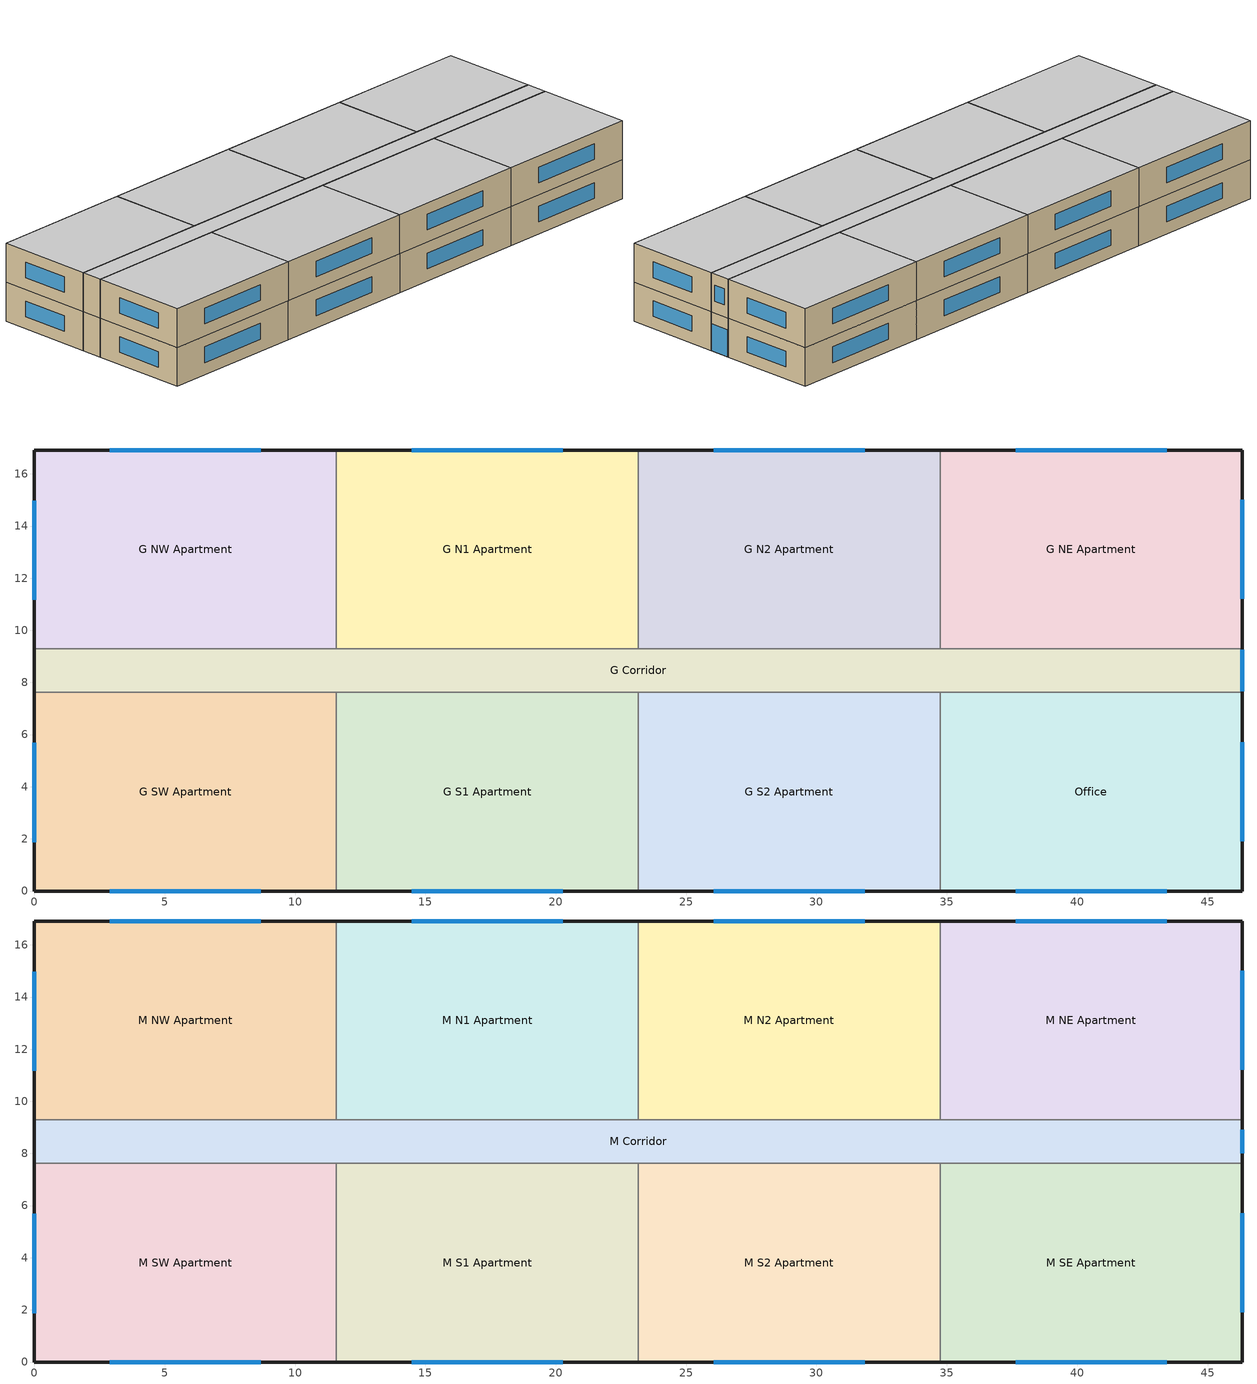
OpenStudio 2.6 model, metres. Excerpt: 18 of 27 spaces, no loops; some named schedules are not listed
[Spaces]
G S1 Apartment
 floor ground: 23.16,7.62 23.16,0 11.58,0 11.58,7.62 z0
 wall outside: 11.58,0 23.16,0 z0:3.05
 wall to G S2 Apartment: 23.16,0 23.16,7.62 z0:3.05
 wall to G Corridor: 23.16,7.62 11.58,7.62 z0:3.05
 wall to G SW Apartment: 11.58,7.62 11.58,0 z0:3.05
 window: 14.48,0 20.27,0 z0.95:2.17
 ceiling adiabatic (BTAP-Int-Wall): 23.16,0 23.16,7.62 11.58,7.62 11.58,0 z3.05
G S2 Apartment
 floor ground: 34.75,7.62 34.75,0 23.16,0 23.16,7.62 z0
 wall outside: 23.16,0 34.75,0 z0:3.05
 wall to Office: 34.75,0 34.75,7.62 z0:3.05
 wall to G Corridor: 34.75,7.62 23.16,7.62 z0:3.05
 window: 26.06,0 31.85,0 z0.95:2.17
 ceiling adiabatic (BTAP-Int-Wall): 34.75,0 34.75,7.62 23.16,7.62 23.16,0 z3.05
G NE Apartment
 floor ground: 46.33,16.92 46.33,9.3 34.75,9.3 34.75,16.92 z0
 wall outside: 46.33,9.3 46.33,16.92 34.75,16.92 z0:3.05
 wall to G Corridor: 34.75,9.3 46.33,9.3 z0:3.05
 wall to G N2 Apartment: 34.75,16.92 34.75,9.3 z0:3.05
 window: 46.33,11.2 46.33,15.01 / 43.43,16.92 37.64,16.92 z0.95:2.17
 ceiling adiabatic (BTAP-Int-Wall): 46.33,9.3 46.33,16.92 34.75,16.92 34.75,9.3 z3.05
G NW Apartment
 floor ground: 11.58,16.92 11.58,9.3 0,9.3 0,16.92 z0
 wall outside: 11.58,16.92 0,16.92 0,9.3 z0:3.05
 wall to G N1 Apartment: 11.58,9.3 11.58,16.92 z0:3.05
 wall to G Corridor: 0,9.3 11.58,9.3 z0:3.05
 window: 8.69,16.92 2.89,16.92 / 0,14.97 0,11.16 z0.95:2.17
 ceiling adiabatic (BTAP-Int-Wall): 11.58,9.3 11.58,16.92 0,16.92 0,9.3 z3.05
G N1 Apartment
 floor ground: 23.16,16.92 23.16,9.3 11.58,9.3 11.58,16.92 z0
 wall outside: 23.16,16.92 11.58,16.92 z0:3.05
 wall to G N2 Apartment: 23.16,9.3 23.16,16.92 z0:3.05
 wall to G Corridor: 11.58,9.3 23.16,9.3 z0:3.05
 window: 20.27,16.92 14.48,16.92 z0.95:2.17
 ceiling adiabatic (BTAP-Int-Wall): 23.16,9.3 23.16,16.92 11.58,16.92 11.58,9.3 z3.05
Office
 floor ground: 46.33,7.62 46.33,0 34.75,0 34.75,7.62 z0
 wall outside: 34.75,0 46.33,0 46.33,7.62 z0:3.05
 wall to G Corridor: 46.33,7.62 34.75,7.62 z0:3.05
 window: 46.33,1.9 46.33,5.71 / 37.64,0 43.43,0 z0.95:2.17
 ceiling adiabatic (BTAP-Int-Wall): 46.33,0 46.33,7.62 34.75,7.62 34.75,0 z3.05
G Corridor
 floor ground: 46.33,9.3 46.33,7.62 0,7.62 0,9.3 z0
 wall outside: 46.33,7.62 46.33,9.3 / 0,9.3 0,7.62 z0:3.05
 wall to G N2 Apartment: 34.75,9.3 23.16,9.3 z0:3.05
 wall to G SW Apartment: 0,7.62 11.58,7.62 z0:3.05
 window: 46.33,7.67 46.33,9.25 z0.03:2.13
 ceiling adiabatic (BTAP-Int-Wall): 46.33,7.62 46.33,9.3 0,9.3 0,7.62 z3.05
G SW Apartment
 floor ground: 11.58,7.62 11.58,0 0,0 0,7.62 z0
 wall outside: 0,7.62 0,0 11.58,0 z0:3.05
 window: 0,5.68 0,1.87 / 2.9,0 8.69,0 z0.95:2.17
 ceiling adiabatic (BTAP-Int-Wall): 11.58,0 11.58,7.62 0,7.62 0,0 z3.05
G N2 Apartment
 floor ground: 34.75,16.92 34.75,9.3 23.16,9.3 23.16,16.92 z0
 wall outside: 34.75,16.92 23.16,16.92 z0:3.05
 window: 31.85,16.92 26.06,16.92 z0.95:2.17
 ceiling adiabatic (BTAP-Int-Wall): 34.75,9.3 34.75,16.92 23.16,16.92 23.16,9.3 z3.05
M S2 Apartment
 floor adiabatic (BTAP-Int-Wall): 34.75,7.62 34.75,0 23.16,0 23.16,7.62 z3.05
 wall outside: 23.16,0 34.75,0 z3.05:6.1
 wall to M SE Apartment: 34.75,0 34.75,7.62 z3.05:6.1
 wall to M S1 Apartment: 23.16,7.62 23.16,0 z3.05:6.1
 wall to M Corridor: 34.75,7.62 23.16,7.62 z3.05:6.1
 window: 26.06,0 31.85,0 z4:5.22
 ceiling adiabatic (BTAP-Int-Wall): 34.75,0 34.75,7.62 23.16,7.62 23.16,0 z6.1
M SE Apartment
 floor adiabatic (BTAP-Int-Wall): 46.33,7.62 46.33,0 34.75,0 34.75,7.62 z3.05
 wall outside: 34.75,0 46.33,0 46.33,7.62 z3.05:6.1
 wall to M Corridor: 46.33,7.62 34.75,7.62 z3.05:6.1
 window: 37.64,0 43.43,0 / 46.33,1.9 46.33,5.71 z4:5.22
 ceiling adiabatic (BTAP-Int-Wall): 46.33,0 46.33,7.62 34.75,7.62 34.75,0 z6.1
M Corridor
 floor adiabatic (BTAP-Int-Wall): 46.33,9.3 46.33,7.62 0,7.62 0,9.3 z3.05
 wall outside: 0,9.3 0,7.62 / 46.33,7.62 46.33,9.3 z3.05:6.1
 wall to M SW Apartment: 0,7.62 11.58,7.62 z3.05:6.1
 wall to M N1 Apartment: 23.16,9.3 11.58,9.3 z3.05:6.1
 wall to M NE Apartment: 46.33,9.3 34.75,9.3 z3.05:6.1
 wall to M N2 Apartment: 34.75,9.3 23.16,9.3 z3.05:6.1
 wall to M S1 Apartment: 11.58,7.62 23.16,7.62 z3.05:6.1
 wall to M NW Apartment: 11.58,9.3 0,9.3 z3.05:6.1
 window: 46.33,8 46.33,8.91 z4:5.22
 ceiling adiabatic (BTAP-Int-Wall): 46.33,7.62 46.33,9.3 0,9.3 0,7.62 z6.1
M SW Apartment
 floor adiabatic (BTAP-Int-Wall): 11.58,7.62 11.58,0 0,0 0,7.62 z3.05
 wall outside: 0,7.62 0,0 11.58,0 z3.05:6.1
 wall to M S1 Apartment: 11.58,0 11.58,7.62 z3.05:6.1
 window: 0,5.68 0,1.87 / 2.9,0 8.69,0 z4:5.22
 ceiling adiabatic (BTAP-Int-Wall): 11.58,0 11.58,7.62 0,7.62 0,0 z6.1
M NE Apartment
 floor adiabatic (BTAP-Int-Wall): 46.33,16.92 46.33,9.3 34.75,9.3 34.75,16.92 z3.05
 wall outside: 46.33,9.3 46.33,16.92 34.75,16.92 z3.05:6.1
 wall to M N2 Apartment: 34.75,16.92 34.75,9.3 z3.05:6.1
 window: 46.33,11.2 46.33,15.01 / 43.43,16.92 37.64,16.92 z4:5.22
 ceiling adiabatic (BTAP-Int-Wall): 46.33,9.3 46.33,16.92 34.75,16.92 34.75,9.3 z6.1
M N2 Apartment
 floor adiabatic (BTAP-Int-Wall): 34.75,16.92 34.75,9.3 23.16,9.3 23.16,16.92 z3.05
 wall outside: 34.75,16.92 23.16,16.92 z3.05:6.1
 wall to M N1 Apartment: 23.16,16.92 23.16,9.3 z3.05:6.1
 window: 31.85,16.92 26.06,16.92 z4:5.22
 ceiling adiabatic (BTAP-Int-Wall): 34.75,9.3 34.75,16.92 23.16,16.92 23.16,9.3 z6.1
M N1 Apartment
 floor adiabatic (BTAP-Int-Wall): 23.16,16.92 23.16,9.3 11.58,9.3 11.58,16.92 z3.05
 wall outside: 23.16,16.92 11.58,16.92 z3.05:6.1
 wall to M NW Apartment: 11.58,16.92 11.58,9.3 z3.05:6.1
 window: 20.27,16.92 14.48,16.92 z4:5.22
 ceiling adiabatic (BTAP-Int-Wall): 23.16,9.3 23.16,16.92 11.58,16.92 11.58,9.3 z6.1
M S1 Apartment
 floor adiabatic (BTAP-Int-Wall): 23.16,7.62 23.16,0 11.58,0 11.58,7.62 z3.05
 wall outside: 11.58,0 23.16,0 z3.05:6.1
 window: 14.48,0 20.27,0 z4:5.22
 ceiling adiabatic (BTAP-Int-Wall): 23.16,0 23.16,7.62 11.58,7.62 11.58,0 z6.1
M NW Apartment
 floor adiabatic (BTAP-Int-Wall): 11.58,16.92 11.58,9.3 0,9.3 0,16.92 z3.05
 wall outside: 11.58,16.92 0,16.92 0,9.3 z3.05:6.1
 window: 0,14.97 0,11.16 / 8.69,16.92 2.89,16.92 z4:5.22
 ceiling adiabatic (BTAP-Int-Wall): 11.58,9.3 11.58,16.92 0,16.92 0,9.3 z6.1
[Site]
Toronto Pearson Intl AP_ON_CAN: Latitude {deg}=43.677; Longitude {deg}=-79.631; Time Zone {hr}=-5; Elevation {m}=173.4; Terrain=City
[Building]
Building 1: North Axis {deg}=0; Default Construction Set=BTAP-Mass at hdd = 3890.0; Standards Number of Stories=4; Standards Number of Above Ground Stories=4; Standards Building Type=MidriseApartment
[Site:WaterMainsTemperature]
Calculation Method=Correlation; Annual Average Outdoor Air Temperature {C}=9.05833; Maximum Difference In Monthly Average Outdoor Air Temperatures {deltaC}=28.3
[Site:GroundTemperature:BuildingSurface]
19.527, 19.502, 19.536, 19.598, 20.002, 21.64, 22.225, 22.375, 21.449, 20.121, 19.802, 19.633
[SizingPeriod:DesignDay] Barometric Pressure {Pa}=99259; Sky Clearness=0; Rain Indicator=0; Snow Indicator=0; Day of Month=21; Daylight Saving Time Indicator=0; Humidity Indicating Type=Wetbulb; Dry-Bulb Temperature Range Modifier Type=DefaultMultipliers
Name | Maximum Dry-Bulb Temperature {C} | Daily Dry-Bulb Temperature Range {deltaC} | Humidity Indicating Conditions at Maximum Dry-Bulb | Wind Speed {m/s} | Wind Direction {deg} | Month | Day Type | Solar Model Indicator | ASHRAE Taub | ASHRAE Taud
Toronto Pearson Intl AP Ann Htg 99.6% Condns DB | -18 | 0 | -18 | 5.2 | 0 | 1 | WinterDesignDay | ASHRAEClearSky
Toronto Pearson Intl AP Ann Clg .4% Condns DB=>MWB | 31.3 | 9.7 | 22.4 | 6 | 270 | 7 | SummerDesignDay | ASHRAETau | 0.425 | 2.27
[Material:NoMass] Roughness=Smooth; Thermal Absorptance=0.9; Solar Absorptance=0.7
Name | Thermal Resistance {m2-K/W} | Visible Absorptance
Typical Carpet Pad; Typical Carpet Pad 1 | 0.21648 | 0.8
Typical Insulation 1 | 5.20402 | 0.7
Typical Insulation 2 | 3.32618 | 0.7
Typical Insulation 3 | 5.46446 | 0.7
Typical Carpet Pad 2 | 1.25503 | 0.8
Typical Carpet Pad 3; Typical Carpet Pad 4 | 2.57255 | 0.8
Typical Insulation 4 | 0.454528 | 0.7
Typical Insulation 5 | 0.454545 | 0.7
[Material]
Name | Roughness | Thickness {m} | Conductivity {W/m-K} | Density {kg/m3} | Specific Heat {J/kg-K} | Thermal Absorptance | Solar Absorptance | Visible Absorptance
G05 25mm wood | MediumSmooth | 0.0254 | 0.15 | 608 | 1630 | 0.9 | 0.5 | 0.5
100mm Normalweight concrete floor 1 | MediumSmooth | 0.1016 | 2.31 | 2322 | 832
G01 13mm gypsum board 1 | Smooth | 0.0127 | 0.16 | 800 | 1090 | 0.9 | 0.7 | 0.5
4 in. Normalweight Concrete Floor 1 | MediumRough | 0.1016 | 2.31 | 2322 | 832 | 0.9 | 0.7 | 0.7
1IN Stucco 1 | Smooth | 0.0253 | 0.6918 | 1858 | 837 | 0.9 | 0.7 | 0.92
8IN CONCRETE HW RefBldg 1 | Rough | 0.2032 | 1.311 | 2240 | 836.8 | 0.9 | 0.7 | 0.7
1/2IN Gypsum 1 | Smooth | 0.0127 | 0.16 | 784.9 | 830 | 0.9 | 0.4 | 0.4
Metal Roof Surface 1; F08 Metal surface 1 | Smooth | 0.0008 | 45.28 | 7824 | 500 | 0.9 | 0.7 | 0.7
6 in. Normalweight Concrete Floor 1; 6 in. Normalweight Concrete Floor 2; 6 in. Normalweight Concrete Floor 3 | MediumRough | 0.1524 | 2.31 | 2322 | 832 | 0.9 | 0.7 | 0.7
[Construction]
BTAP-Int-Partition; BTAP-Int-Door: G05 25mm wood
BTAP-Int-Floor: 100mm Normalweight concrete floor 1, Typical Carpet Pad
BTAP-Int-Wall: G01 13mm gypsum board 1, G01 13mm gypsum board 1
BTAP-Int-Ceiling: Typical Carpet Pad, 100mm Normalweight concrete floor 1
BTAP-Int-Window: SimpleGlazing
BTAP-Ext-Floor-Mass:U-0.183: Typical Insulation 1, 4 in. Normalweight Concrete Floor 1, Typical Carpet Pad 1
BTAP-Ext-Wall-Mass:U-0.278: 1IN Stucco 1, 8IN CONCRETE HW RefBldg 1, Typical Insulation 2, 1/2IN Gypsum 1
BTAP-Ext-Roof-Metal:U-0.183: Metal Roof Surface 1, Typical Insulation 3
BTAP-Grnd-Floor-Mass:U-0.757: 6 in. Normalweight Concrete Floor 1, Typical Carpet Pad 2
BTAP-Grnd-Wall-Mass:U-0.379: 6 in. Normalweight Concrete Floor 2, Typical Carpet Pad 3
BTAP-Grnd-Roof-Mass:U-0.379: 6 in. Normalweight Concrete Floor 3, Typical Carpet Pad 4
BTAP-Ext-FixedWindow:U=0.220 SHGC=0.600; BTAP-Ext-GlassDoors:U=0.220 SHGC=0.600; BTAP-Ext-Skylights:U=0.220 SHGC=0.600; BTAP-Ext-DaylightDomes:U=0.220 SHGC=0.600; BTAP-Ext-DaylightDiffuser:U=0.220 SHGC=0.600: SimpleGlazing:U=0.220 SHGC=0.600
BTAP-Ext-Door:U-2.2: F08 Metal surface 1, Typical Insulation 4
BTAP-Ext-OverHeadDoor:U-2.2: Typical Insulation 5
[DefaultConstructionSet]
BTAP-Mass at hdd = 3890.0: Default Exterior Surface Constructions=BTAP-Mass at hdd = 3890.0; Default Interior Surface Constructions=Default Surface Constructions 2; Default Ground Contact Surface Constructions=BTAP-Mass at hdd = 3890.0 1; Default Exterior SubSurface Constructions=BTAP-Mass at hdd = 3890.0; Default Interior SubSurface Constructions=Default Sub Surface Constructions 2; Interior Partition Construction=BTAP-Int-Partition
[DefaultSurfaceConstructions]
Name | Floor Construction | Wall Construction | Roof Ceiling Construction
Default Surface Constructions 2 | BTAP-Int-Floor | BTAP-Int-Wall | BTAP-Int-Ceiling
BTAP-Mass at hdd = 3890.0 | BTAP-Ext-Floor-Mass:U-0.183 | BTAP-Ext-Wall-Mass:U-0.278 | BTAP-Ext-Roof-Metal:U-0.183
BTAP-Mass at hdd = 3890.0 1 | BTAP-Grnd-Floor-Mass:U-0.757 | BTAP-Grnd-Wall-Mass:U-0.379 | BTAP-Grnd-Roof-Mass:U-0.379
[DefaultSubSurfaceConstructions]
Name | Fixed Window Construction | Operable Window Construction | Door Construction | Glass Door Construction | Overhead Door Construction | Skylight Construction | Tubular Daylight Dome Construction | Tubular Daylight Diffuser Construction
Default Sub Surface Constructions 2 | BTAP-Int-Window | BTAP-Int-Window | BTAP-Int-Door
BTAP-Mass at hdd = 3890.0 | BTAP-Ext-FixedWindow:U=0.220 SHGC=0.600 | BTAP-Ext-FixedWindow:U=0.220 SHGC=0.600 | BTAP-Ext-Door:U-2.2 | BTAP-Ext-GlassDoors:U=0.220 SHGC=0.600 | BTAP-Ext-OverHeadDoor:U-2.2 | BTAP-Ext-Skylights:U=0.220 SHGC=0.600 | BTAP-Ext-DaylightDomes:U=0.220 SHGC=0.600 | BTAP-Ext-DaylightDiffuser:U=0.220 SHGC=0.600
[WindowMaterial:SimpleGlazingSystem] U-Factor {W/m2-K}=2.2; Solar Heat Gain Coefficient=0.6; Visible Transmittance=0.21
SimpleGlazing; SimpleGlazing:U=0.220 SHGC=0.600
[Space]
Name | Space Type | Building Story | Thermal Zone
G Corridor | Space Function Corr. < 2.4m wide-sch-G | Building Story 1 | WILD_ST=Corr. < 2.4m wide-sch-G_FL=Building Story 1_SCH=G
M S2 Apartment | Space Function Dwelling Unit(s) | Building Story 2 | DU_BT=Space Function_ST=Dwelling Unit(s)_FL=Building Story 2_SCHG 3
M SE Apartment | Space Function Dwelling Unit(s) | Building Story 2 | DU_BT=Space Function_ST=Dwelling Unit(s)_FL=Building Story 2_SCHG 2
M SW Apartment | Space Function Dwelling Unit(s) | Building Story 2 | DU_BT=Space Function_ST=Dwelling Unit(s)_FL=Building Story 2_SCHG 5
M Corridor | Space Function Corr. < 2.4m wide-sch-G | Building Story 2 | WILD_ST=Corr. < 2.4m wide-sch-G_FL=Building Story 2_SCH=G
G S1 Apartment | Space Function Dwelling Unit(s) | Building Story 1 | DU_BT=Space Function_ST=Dwelling Unit(s)_FL=Building Story 1_SCHG 5
G S2 Apartment | Space Function Dwelling Unit(s) | Building Story 1 | DU_BT=Space Function_ST=Dwelling Unit(s)_FL=Building Story 1_SCHG 4
M NE Apartment | Space Function Dwelling Unit(s) | Building Story 2 | DU_BT=Space Function_ST=Dwelling Unit(s)_FL=Building Story 2_SCHG 6
G NW Apartment | Space Function Dwelling Unit(s) | Building Story 1 | DU_BT=Space Function_ST=Dwelling Unit(s)_FL=Building Story 1_SCHG 3
M N1 Apartment | Space Function Dwelling Unit(s) | Building Story 2 | DU_BT=Space Function_ST=Dwelling Unit(s)_FL=Building Story 2_SCHG 7
Office | Space Function Conf./meet./multi-purpose | Building Story 1 | ALL_ST=Conf./meet./multi-purpose_FL=Building Story 1_SCH=C
G NE Apartment | Space Function Dwelling Unit(s) | Building Story 1 | DU_BT=Space Function_ST=Dwelling Unit(s)_FL=Building Story 1_SCHG 1
G SW Apartment | Space Function Dwelling Unit(s) | Building Story 1 | DU_BT=Space Function_ST=Dwelling Unit(s)_FL=Building Story 1_SCHG 6
M N2 Apartment | Space Function Dwelling Unit(s) | Building Story 2 | DU_BT=Space Function_ST=Dwelling Unit(s)_FL=Building Story 2_SCHG 4
G N1 Apartment | Space Function Dwelling Unit(s) | Building Story 1 | DU_BT=Space Function_ST=Dwelling Unit(s)_FL=Building Story 1_SCHG 2
G N2 Apartment | Space Function Dwelling Unit(s) | Building Story 1 | DU_BT=Space Function_ST=Dwelling Unit(s)_FL=Building Story 1_SCHG
M S1 Apartment | Space Function Dwelling Unit(s) | Building Story 2 | DU_BT=Space Function_ST=Dwelling Unit(s)_FL=Building Story 2_SCHG 1
M NW Apartment | Space Function Dwelling Unit(s) | Building Story 2 | DU_BT=Space Function_ST=Dwelling Unit(s)_FL=Building Story 2_SCHG
[BuildingStory]
Name | Nominal Z Coordinate {m}
Building Story 1 | 0
Building Story 2 | 3.04785
[SpaceType] Standards Building Type=Space Function
Name | Default Schedule Set | Design Specification Outdoor Air Object | Standards Space Type
Space Function Corr. < 2.4m wide-sch-G | Space Function Corr. < 2.4m wide-sch-G Schedule Set | Space Function Corr. < 2.4m wide-sch-G Ventilation | Corr. < 2.4m wide-sch-G
Space Function Dwelling Unit(s) | Space Function Dwelling Unit(s) Schedule Set | Space Function Dwelling Unit(s) Ventilation | Dwelling Unit(s)
Space Function Conf./meet./multi-purpose | Space Function Conf./meet./multi-purpose Schedule Set | Space Function Conf./meet./multi-purpose Ventilation | Conf./meet./multi-purpose
[ThermostatSetpoint:DualSetpoint] Heating Setpoint Temperature Schedule=NECB-G-Thermostat Setpoint-Heating; Cooling Setpoint Temperature Schedule=NECB-G-Thermostat Setpoint-Cooling
Space Function Dwelling Unit(s) Thermostat 24; Space Function Dwelling Unit(s) Thermostat 25; Space Function Dwelling Unit(s) Thermostat 26; Space Function Dwelling Unit(s) Thermostat 28; Space Function Dwelling Unit(s) Thermostat 29; Space Function Dwelling Unit(s) Thermostat 30; Space Function Dwelling Unit(s) Thermostat 32; Space Function Dwelling Unit(s) Thermostat 33
[SpaceInfiltration:DesignFlowRate] Schedule=Always On Discrete; Design Flow Rate Calculation Method=Flow/ExteriorArea; Flow per Exterior Surface Area {m3/s-m2}=0.00025; Constant Term Coefficient=0; Temperature Term Coefficient=0; Velocity Term Coefficient=0.224; Velocity Squared Term Coefficient=0
Name | Space or SpaceType
G Corridor Infiltration | G Corridor
G N1 Apartment Infiltration | G N1 Apartment
G N2 Apartment Infiltration | G N2 Apartment
G NE Apartment Infiltration | G NE Apartment
G NW Apartment Infiltration | G NW Apartment
G S1 Apartment Infiltration | G S1 Apartment
G S2 Apartment Infiltration | G S2 Apartment
G SW Apartment Infiltration | G SW Apartment
M Corridor Infiltration | M Corridor
M N1 Apartment Infiltration | M N1 Apartment
M N2 Apartment Infiltration | M N2 Apartment
M NE Apartment Infiltration | M NE Apartment
M NW Apartment Infiltration | M NW Apartment
M S1 Apartment Infiltration | M S1 Apartment
M S2 Apartment Infiltration | M S2 Apartment
M SE Apartment Infiltration | M SE Apartment
M SW Apartment Infiltration | M SW Apartment
Office Infiltration | Office
[ThermalZone] Use Ideal Air Loads=No
Name | Multiplier | Thermostat
DU_BT=Space Function_ST=Dwelling Unit(s)_FL=Building Story 2_SCHG | 2 | Space Function Dwelling Unit(s) Thermostat 24
DU_BT=Space Function_ST=Dwelling Unit(s)_FL=Building Story 2_SCHG 1 | 2 | Space Function Dwelling Unit(s) Thermostat 25
DU_BT=Space Function_ST=Dwelling Unit(s)_FL=Building Story 1_SCHG |  | Space Function Dwelling Unit(s) Thermostat 26
DU_BT=Space Function_ST=Dwelling Unit(s)_FL=Building Story 2_SCHG 2 | 2 | Space Function Dwelling Unit(s) Thermostat 28
DU_BT=Space Function_ST=Dwelling Unit(s)_FL=Building Story 2_SCHG 3 | 2 | Space Function Dwelling Unit(s) Thermostat 29
DU_BT=Space Function_ST=Dwelling Unit(s)_FL=Building Story 2_SCHG 4 | 2 | Space Function Dwelling Unit(s) Thermostat 30
DU_BT=Space Function_ST=Dwelling Unit(s)_FL=Building Story 1_SCHG 1 |  | Space Function Dwelling Unit(s) Thermostat 32
DU_BT=Space Function_ST=Dwelling Unit(s)_FL=Building Story 1_SCHG 2 |  | Space Function Dwelling Unit(s) Thermostat 33
DU_BT=Space Function_ST=Dwelling Unit(s)_FL=Building Story 2_SCHG 5 | 2 | Space Function Dwelling Unit(s) Thermostat 34
DU_BT=Space Function_ST=Dwelling Unit(s)_FL=Building Story 1_SCHG 3 |  | Space Function Dwelling Unit(s) Thermostat 36
DU_BT=Space Function_ST=Dwelling Unit(s)_FL=Building Story 1_SCHG 4 |  | Space Function Dwelling Unit(s) Thermostat 39
DU_BT=Space Function_ST=Dwelling Unit(s)_FL=Building Story 1_SCHG 5 |  | Space Function Dwelling Unit(s) Thermostat 41
DU_BT=Space Function_ST=Dwelling Unit(s)_FL=Building Story 2_SCHG 6 | 2 | Space Function Dwelling Unit(s) Thermostat 42
DU_BT=Space Function_ST=Dwelling Unit(s)_FL=Building Story 2_SCHG 7 | 2 | Space Function Dwelling Unit(s) Thermostat 44
DU_BT=Space Function_ST=Dwelling Unit(s)_FL=Building Story 1_SCHG 6 |  | Space Function Dwelling Unit(s) Thermostat 46
ALL_ST=Conf./meet./multi-purpose_FL=Building Story 1_SCH=C |  | Space Function Conf./meet./multi-purpose Thermostat 2
WILD_ST=Corr. < 2.4m wide-sch-G_FL=Building Story 1_SCH=G |  | Space Function Corr. < 2.4m wide-sch-G Thermostat 5
WILD_ST=Corr. < 2.4m wide-sch-G_FL=Building Story 2_SCH=G | 2 | Space Function Corr. < 2.4m wide-sch-G Thermostat 6
